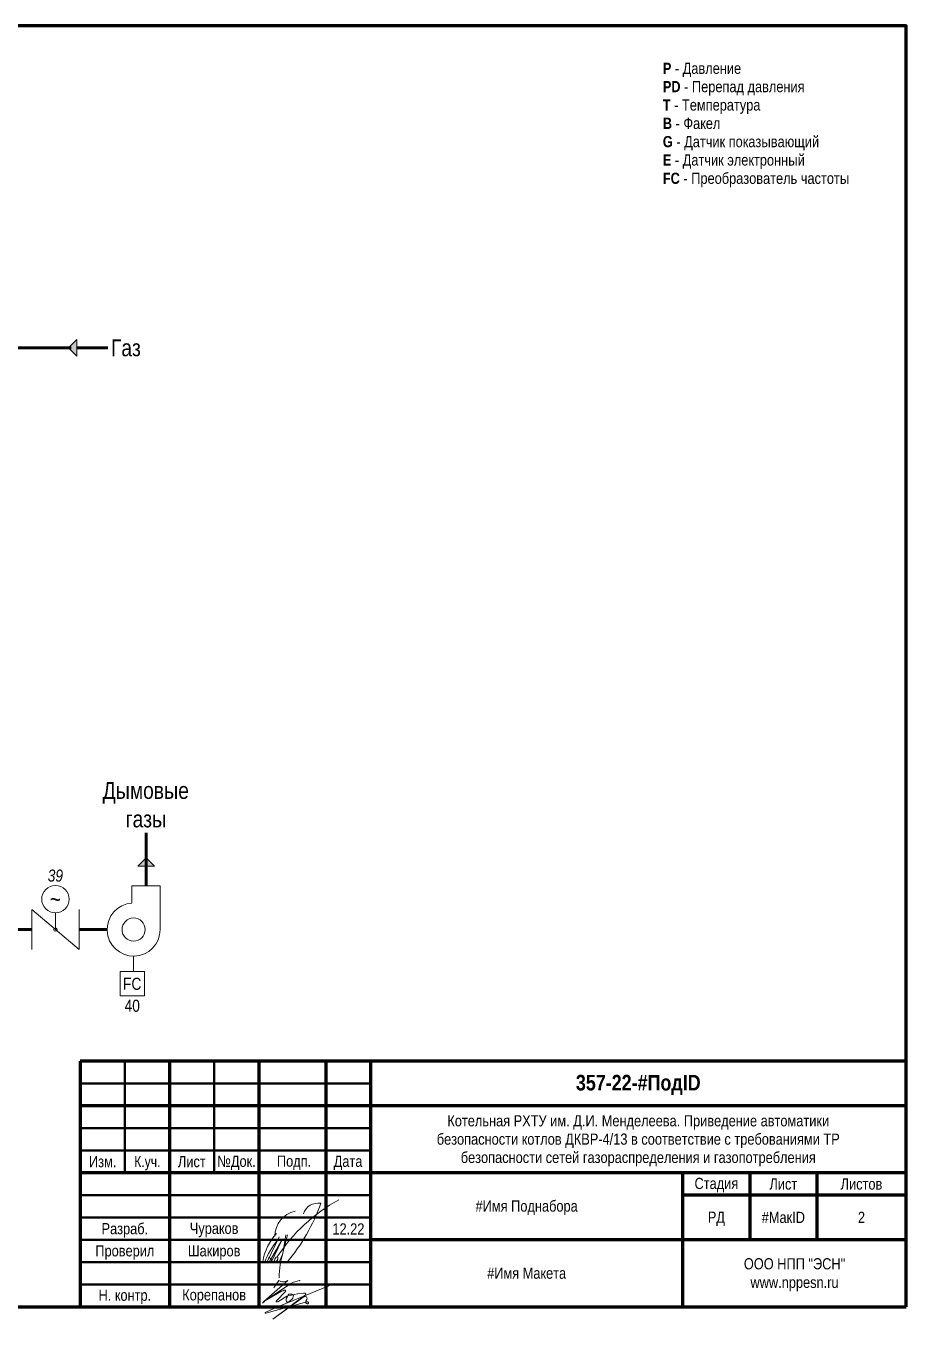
# Model space of a CAD drawing. Header units: millimetres. Extents: x -6000 to 26000, y -6000 to 26000.
# Drawn here: x 217.8 to 415, y -923.1 to -633.3 of the extents above; entities that cross this region are included whole.
import ezdxf

# ---------------------------------------------------------------- set-up
doc = ezdxf.new("R2010")
doc.units = ezdxf.units.MM
doc.header["$MEASUREMENT"] = 0
for name, color, linetype, lineweight in [('0_Ном._пера__1', 7, 'Continuous', 15), ('0_Ном._пера__241', 7, 'Continuous', 50), ('0_Ном._пера__246', 7, 'Continuous', 100), ('Аннотация - Текст_Ном._пера__1', 7, 'Continuous', 15), ('Чертеж и Рисунок_Ном._пера__1', 7, 'Continuous', 15), ('Чертеж и Рисунок_Ном._пера__41', 7, 'Continuous', 60)]:
    doc.layers.add(name, color=color, linetype=linetype, lineweight=lineweight)
doc.layers.add('0_Ном._пера__9', color=7, linetype='Continuous', lineweight=15, true_color=0x3dad99)
doc.styles.add('СГЕНЕРИР_СТИЛЬ_1', font='')
doc.styles.add('СГЕНЕРИР_СТИЛЬ_2', font='')
doc.styles.add('СГЕНЕРИР_СТИЛЬ_4', font='')
doc.styles.get('СГЕНЕРИР_СТИЛЬ_1').set_extended_font_data('Arial Narrow')
doc.styles.get('СГЕНЕРИР_СТИЛЬ_2').set_extended_font_data('Arial Narrow', italic=True)
doc.styles.get('СГЕНЕРИР_СТИЛЬ_4').set_extended_font_data('Arial Narrow', bold=True)

msp = doc.modelspace()

# ---------------------------------------------------------------- hatches: boundary and pattern name
at = {"layer": 'Чертеж и Рисунок_Ном._пера__1', "linetype": 'Continuous', "lineweight": 15}
for points in [[(227.4, -705.48), (229.28, -707.35), (229.28, -703.6)], [(244.76, -819.74), (242.88, -821.62), (246.63, -821.62)]]:
    msp.add_hatch(color=7, dxfattribs=at).paths.add_polyline_path(points)

# ---------------------------------------------------------------- linework, layer by layer
at = {"layer": '0_Ном._пера__241', "color": 7, "linetype": 'Continuous', "lineweight": 50}
for p, q in [((240, -865.34), (240, -890.34)), ((260, -865.34), (260, -890.34)), ((230, -870.34), (295, -870.34)), ((230, -880.34), (295, -880.34)), ((295, -885.34), (230, -885.34)), ((295, -895.34), (230, -895.34)), ((295, -900.34), (230, -900.34)), ((295, -905.34), (230, -905.34)), ((295, -910.34), (230, -910.34)), ((295, -915.34), (230, -915.34))]:
    msp.add_line(p, q, dxfattribs=at)
at = {"layer": '0_Ном._пера__246', "color": 7, "linetype": 'Continuous', "lineweight": 100}
for p, q in [((415, -865.34), (230, -865.34)), ((230, -865.34), (230, -920.34)), ((250, -865.34), (250, -920.34)), ((270, -865.34), (270, -920.34)), ((285, -865.34), (285, -920.34)), ((295, -865.34), (295, -920.34)), ((415, -875.34), (230, -875.34)), ((415, -890.34), (230, -890.34)), ((365, -920.34), (365, -890.34)), ((380, -890.34), (380, -905.34)), ((395, -890.34), (395, -905.34)), ((415, -895.34), (365, -895.34)), ((415, -905.34), (295, -905.34))]:
    msp.add_line(p, q, dxfattribs=at)
at = {"layer": '0_Ном._пера__246', "color": 7, "linetype": 'Continuous', "lineweight": 100, "flags": 128}
msp.add_lwpolyline([(415, -920.34), (415, -633.34), (20, -633.34), (20, -920.34)], close=True, dxfattribs=at)
at = {"layer": '0_Ном._пера__9', "color": 135, "linetype": 'Continuous', "lineweight": 15, "true_color": 0x3dad99}
for p, q in [((274.54, -904.69), (271.86, -910.24)), ((272.35, -910.33), (275.1, -905.55)), ((275.1, -905.55), (272.84, -910.24)), ((275.49, -907.98), (276.47, -904.22)), ((275.49, -907.98), (276.07, -904.25)), ((274.27, -909.41), (274.13, -910.44)), ((274.53, -910.5), (275.27, -908.75)), ((273.33, -910.33), (273.51, -910.01))]:
    msp.add_line(p, q, dxfattribs=at)
at = {"layer": '0_Ном._пера__9', "color": 135, "linetype": 'Continuous', "lineweight": 15, "true_color": 0x3dad99, "flags": 128}
for points in [[(273.37, -916.1), (274.48, -914.47, -0.414214), (274.51, -914.46), (274.64, -914.55, 0.267949), (275.98, -914.66), (276.48, -914.42, -0.775573), (276.51, -914.45), (271.17, -919.19), (270.81, -919.54), (270.95, -919.4, 0.030067), (271.39, -919.03), (276.91, -915.34, -0.091908), (278.11, -914.75), (279.12, -914.48, -0.933541), (279.19, -914.6)], [(271.87, -918.72), (275.11, -916.87, -0.08719), (275.64, -916.64), (275.75, -916.61, -0.702393), (275.98, -916.95), (273.94, -918.98, 0.136086), (273.9, -919.09, 0.443716), (274.02, -919.22), (274.18, -919.22, 0.161222), (274.25, -919.2), (276.29, -918, -0.026522), (276.38, -917.93, -0.768791), (276.46, -918.01), (276.23, -918.44, 0.105043), (276.11, -918.86, 0.43472), (276.54, -919.32, 0.16132), (276.66, -919.28), (277.28, -918.82, 0.102211), (277.56, -918.51), (277.58, -918.46, -0.023478), (277.62, -918.41, 0.197304), (277.75, -917.85, 0.161257), (277.69, -917.74, 0.094433), (277.46, -917.59), (277.44, -917.58, 0.083774), (277.2, -917.52, 0.05387), (276.8, -917.54, 0.985858), (276.69, -917.86), (278.65, -917.42, -0.027151), (278.73, -917.41), (280.02, -917.27, -0.046388), (280.15, -917.26), (280.38, -917.28, -0.65616), (280.5, -917.64), (273.14, -923.11), (279.32, -918.61), (280.16, -918.06), (280.27, -918.04, -0.038414), (280.38, -918.03), (280.48, -918.03), (280.5, -918.04, -0.402341), (280.8, -918.64, 0.020676), (280.78, -918.7), (280.55, -919.08, 0.467701), (280.83, -919.69, 0.131652), (281.07, -919.6, 0.726247), (280.97, -919.23), (280.88, -919.21, 0.115506), (280.74, -919.22), (274.6, -920.94), (271.6, -921.77), (271.48, -921.76, -0.747293), (271.44, -921.61), (273.5, -920.63), (286.93, -915.16)]]:
    msp.add_lwpolyline(points, format="xyb", dxfattribs=at)
at = {"layer": '0_Ном._пера__9', "color": 135, "linetype": 'Continuous', "lineweight": 15, "true_color": 0x3dad99}
for centre, radius, start, end in [((306.41, -930.18), 38.51, 118.6981, 146.8966), ((243.78, -882.84), 42.61, 319.6537, 340.3805), ((283.34, -900.62), 3.52, 80.6082, 161.7985), ((279.27, -904.49), 5.66, 101.6434, 180.3746), ((283.79, -912.58), 13.12, 138.6736, 169.7126), ((286.05, -915.58), 15.59, 139.9163, 160.3208), ((272.19, -910.03), 0.668, 353.3227, 96.6773), ((296.11, -914.22), 21.55, 163.167, 179.0964), ((273.35, -909.73), 0.661, 268.7016, 341.1724)]:
    msp.add_arc(centre, radius, start, end, dxfattribs=at)
msp.add_ellipse((273.9, -909.8), major_axis=(0.248, 0.662), ratio=0.421875, dxfattribs=at)
at = {"layer": 'Чертеж и Рисунок_Ном._пера__1', "color": 7, "linetype": 'Continuous', "lineweight": 15}
for p, q in [((227.4, -705.48), (229.28, -703.6)), ((229.28, -703.6), (229.28, -707.35)), ((227.4, -705.48), (229.28, -707.35)), ((244.76, -819.74), (242.88, -821.62)), ((244.76, -819.74), (246.63, -821.62)), ((246.63, -821.62), (242.88, -821.62)), ((241.6, -829.87), (241.6, -826)), ((241.6, -826), (247.92, -826)), ((247.92, -826), (247.92, -835.82)), ((229.75, -840.3), (219.14, -831.34)), ((219.14, -831.34), (219.14, -840.3)), ((229.75, -831.34), (229.75, -840.3)), ((224.45, -835.82), (224.45, -832.09)), ((241.97, -841.77), (241.97, -845.24)), ((238.96, -845.24), (244.38, -845.24)), ((238.96, -850.67), (238.96, -845.24)), ((244.38, -845.24), (244.38, -850.67)), ((244.38, -850.67), (238.96, -850.67))]:
    msp.add_line(p, q, dxfattribs=at)
for centre, radius in [((224.45, -829.02), 3.07), ((241.97, -835.82), 2.6), ((224.45, -835.82), 0.381)]:
    msp.add_circle(centre, radius, dxfattribs=at)
msp.add_arc((241.97, -835.82), 5.95, 93.5309, 0, dxfattribs=at)
at = {"layer": 'Чертеж и Рисунок_Ном._пера__41', "color": 7, "linetype": 'Continuous', "lineweight": 60}
for p, q in [((227.98, -705.48), (195.39, -705.48)), ((236.16, -705.48), (229.28, -705.48)), ((244.76, -822.36), (244.76, -814.13)), ((244.76, -826), (244.76, -821.62)), ((201.56, -835.82), (219.14, -835.82)), ((229.75, -835.82), (236.01, -835.82))]:
    msp.add_line(p, q, dxfattribs=at)

# ---------------------------------------------------------------- texts
at = {"layer": '0_Ном._пера__1', "color": 7, "linetype": 'Continuous', "lineweight": 15, "attachment_point": 5}
for s, insert, char_height, style in [('\\A1;{\\pqc;\\fArial Narrow|b1|i0|c204|p34;357-22\\fArial Narrow|b1|i0|c204|p34;-\\fArial Narrow|b1|i0|c204|p34;#ПодID}', (355, -870.63), 3.5, 'СГЕНЕРИР_СТИЛЬ_4'), ('\\A1;{\\pqc;\\fArial Narrow|b0|i0|c204|p34;Изм.}', (235.04, -887.83), 2.5, 'СГЕНЕРИР_СТИЛЬ_1'), ('\\A1;{\\W0.950000x;\\pqc;\\fArial Narrow|b0|i0|c204|p34;К.уч.}', (245.04, -888.18), 2.5, 'СГЕНЕРИР_СТИЛЬ_1'), ('\\A1;{\\pqc;\\fArial Narrow|b0|i0|c204|p34;Лист}', (255, -887.83), 2.5, 'СГЕНЕРИР_СТИЛЬ_1'), ('\\A1;{\\pqc;\\fArial Narrow|b0|i0|c204|p34;№Док.}', (265, -888.1), 2.5, 'СГЕНЕРИР_СТИЛЬ_1'), ('\\A1;{\\pqc;\\fArial Narrow|b0|i0|c204|p34; Подп.}', (277.5, -888.07), 2.5, 'СГЕНЕРИР_СТИЛЬ_1'), ('\\A1;{\\pqc;\\fArial Narrow|b0|i0|c204|p34;Дата}', (290, -888.1), 2.5, 'СГЕНЕРИР_СТИЛЬ_1'), ('\\A1;{\\pqc;\\fArial Narrow|b0|i0|c204|p34;Стадия}', (372.5, -893.07), 2.5, 'СГЕНЕРИР_СТИЛЬ_1'), ('\\A1;{\\pqc;\\fArial Narrow|b0|i0|c204|p34;Лист}', (387.5, -892.85), 2.5, 'СГЕНЕРИР_СТИЛЬ_1'), ('\\A1;{\\pqc;\\fArial Narrow|b0|i0|c204|p34;Листов}', (405, -892.85), 2.5, 'СГЕНЕРИР_СТИЛЬ_1'), ('\\A1;{\\pqc;\\fArial Narrow|b0|i0|c204|p34;#Имя Поднабора}', (330, -898.15), 2.5, 'СГЕНЕРИР_СТИЛЬ_1'), ('\\A1;{\\pqc;\\fArial Narrow|b0|i0|c204|p34;РД}', (372.5, -900.63), 2.5, 'СГЕНЕРИР_СТИЛЬ_1'), ('\\A1;{\\pqc;\\fArial Narrow|b0|i0|c204|p34;#МакID}', (387.5, -900.33), 2.5, 'СГЕНЕРИР_СТИЛЬ_1'), ('\\A1;{\\pqc;\\fArial Narrow|b0|i0|c204|p34;#Имя Макета}', (330, -912.83), 2.5, 'СГЕНЕРИР_СТИЛЬ_1')]:
    msp.add_mtext(s, dxfattribs=dict(at, insert=insert, char_height=char_height, style=style))
at = {"layer": '0_Ном._пера__1', "color": 7, "linetype": 'Continuous', "lineweight": 15, "insert": (355, -883.15), "char_height": 2.5, "width": 102.1134, "attachment_point": 5, "line_spacing_factor": 0.984993, "style": 'СГЕНЕРИР_СТИЛЬ_1'}
msp.add_mtext('\\A1;{\\pqc;\\fArial Narrow|b0|i0|c204|p34;Котельная РХТУ им. Д.И. Менделеева. Приведение автоматики безопасности котлов ДКВР-4/13 в соответствие с требованиями ТР безопасности сетей газораспределения и газопотребления}', dxfattribs=at)
at = {"layer": '0_Ном._пера__1', "color": 7, "linetype": 'Continuous', "lineweight": 15, "insert": (390, -913.16), "char_height": 2.5, "attachment_point": 5, "line_spacing_factor": 0.996855, "style": 'СГЕНЕРИР_СТИЛЬ_1'}
msp.add_mtext('\\A1;{\\pqc;\\fArial Narrow|b0|i0|c204|p34;ООО НПП "ЭСН"\\P\\pqc;\\fArial Narrow|b0|i0|c204|p34;www.nppesn.ru}', dxfattribs=at)
at = {"layer": 'Аннотация - Текст_Ном._пера__1', "color": 7, "linetype": 'Continuous', "lineweight": 15, "insert": (360.5, -641.6), "char_height": 2.5, "attachment_point": 1, "line_spacing_factor": 0.985647, "style": 'СГЕНЕРИР_СТИЛЬ_4'}
msp.add_mtext('\\A1;{\\pql;\\fArial Narrow|b1|i0|c204|p34;P\\fArial Narrow|b0|i0|c204|p34; - Давление\\P\\pql;\\fArial Narrow|b1|i0|c204|p34;PD \\fArial Narrow|b0|i0|c204|p34;- Перепад давления\\P\\pql;\\fArial Narrow|b1|i0|c204|p34;T \\fArial Narrow|b0|i0|c204|p34;- Температура\\P\\pql;\\fArial Narrow|b1|i0|c204|p34;B \\fArial Narrow|b0|i0|c204|p34;- Факел\\P\\pql;\\fArial Narrow|b1|i0|c204|p34;G \\fArial Narrow|b0|i0|c204|p34;- Датчик показывающий\\P\\pql;\\fArial Narrow|b1|i0|c204|p34;E \\fArial Narrow|b0|i0|c204|p34;- Датчик электронный\\P\\pql;\\fArial Narrow|b1|i0|c204|p34;FC \\fArial Narrow|b0|i0|c204|p34;- Преобразователь частоты}', dxfattribs=at)
at = {"layer": 'Аннотация - Текст_Ном._пера__1', "color": 7, "linetype": 'Continuous', "lineweight": 15, "char_height": 2.5, "attachment_point": 2, "style": 'СГЕНЕРИР_СТИЛЬ_1'}
for s, insert in [('\\A1;{\\pqc;\\fArial Narrow|b0|i0|c204|p34;2}', (405, -899.06)), ('\\A1;{\\pqc;\\fArial Narrow|b0|i0|c204|p34;Разраб.}', (240, -901.59)), ('\\A1;{\\pqc;\\fArial Narrow|b0|i0|c204|p34;Чураков}', (260, -901.51)), ('\\A1;{\\pqc;\\fArial Narrow|b0|i0|c204|p34;12.22}', (290.08, -901.65)), ('\\A1;{\\pqc;\\fArial Narrow|b0|i0|c204|p34;Проверил}', (240, -906.55)), ('\\A1;{\\pqc;\\fArial Narrow|b0|i0|c204|p34;Шакиров}', (260, -906.55)), ('\\A1;{\\pqc;\\fArial Narrow|b0|i0|c204|p34;Н. контр.}', (240, -916.5)), ('\\A1;{\\pqc;\\fArial Narrow|b0|i0|c204|p34;Корепанов}', (260, -916.42))]:
    msp.add_mtext(s, dxfattribs=dict(at, insert=insert))
at = {"layer": 'Чертеж и Рисунок_Ном._пера__1', "color": 7, "linetype": 'Continuous', "lineweight": 15, "attachment_point": 7}
for s, insert, char_height, style in [('\\A1;{\\pql;\\fArial Narrow|b0|i0|c204|p34;Газ}', (236.93, -707.42), 3.75, 'СГЕНЕРИР_СТИЛЬ_1'), ('\\A1;{\\pql;\\fArial Narrow|b0|i0|c204|p34;Дымовые}', (235.04, -807.63), 3.75, 'СГЕНЕРИР_СТИЛЬ_1'), ('\\A1;{\\pql;\\fArial Narrow|b0|i0|c204|p34;газы}', (240.17, -812.98), 3.75, 'СГЕНЕРИР_СТИЛЬ_1'), ('\\A1;{\\pql;\\fArial Narrow|b0|i1|c204|p34;39}', (222.72, -825.12), 2.7, 'СГЕНЕРИР_СТИЛЬ_2'), ('\\A1;{\\pql;\\fArial Narrow|b0|i0|c204|p34;~}', (223.18, -830.89), 3.75, 'СГЕНЕРИР_СТИЛЬ_1'), ('\\A1;{\\pql;\\fArial Narrow|b0|i0|c204|p34;FC}', (239.59, -849.36), 2.7, 'СГЕНЕРИР_СТИЛЬ_1'), ('\\A1;{\\pql;\\fArial Narrow|b0|i0|c204|p34;40}', (239.94, -854.28), 2.7, 'СГЕНЕРИР_СТИЛЬ_1')]:
    msp.add_mtext(s, dxfattribs=dict(at, insert=insert, char_height=char_height, style=style))

doc.saveas('drawing.dxf')
